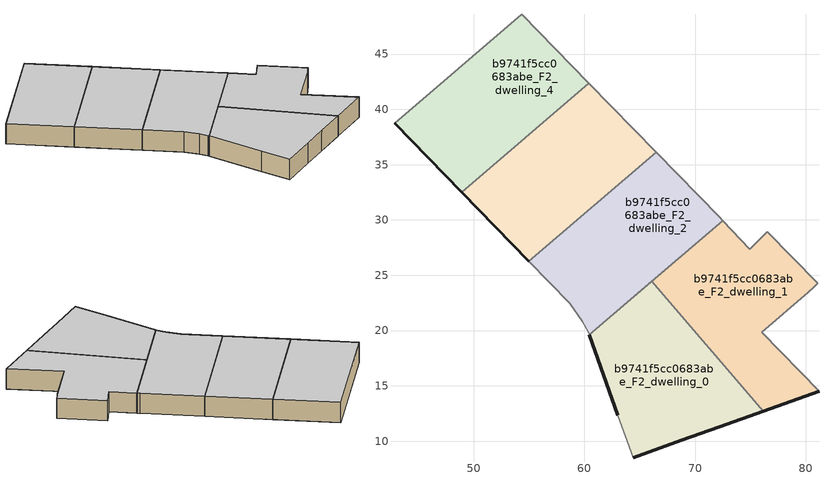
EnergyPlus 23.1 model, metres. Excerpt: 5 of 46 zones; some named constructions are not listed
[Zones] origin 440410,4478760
b9741f5cc0683abe_F2_dwelling_0
 floor to b9741f5cc0683abe_F1_dwelling_11 (EU_floor_Construction): 76.15,12.7 66.96,23.41 60.92,18.23 63,12.35 64.43,8.47 68.77,10.06 72.22,11.29 z6
 floor to b9741f5cc0683abe_F1_dwelling_9 (EU_floor_Construction): 66.99,23.43 66.1,24.46 60.44,19.6 60.92,18.23 z6
 floor to b9741f5cc0683abe_F1_dwelling_10 (EU_floor_Construction): 76.18,12.71 66.99,23.43 66.96,23.41 76.15,12.7 z6
 wall outside (EU_wall_Construction): 63,12.35 60.44,19.6 / 76.18,12.71 72.22,11.29 68.77,10.06 64.43,8.47 z6:9
 wall adiabatic (EU_wall_Construction): 64.43,8.47 63,12.35 / 60.44,19.6 66.1,24.46 z6:9
 wall to b9741f5cc0683abe_F2_dwelling_1 (EU_wall_Construction): 66.1,24.46 76.18,12.71 z6:9
 ceiling to b9741f5cc0683abe_F3_dwelling_0 (EU_floor_Construction): 66.1,24.46 76.18,12.71 72.22,11.29 68.77,10.06 64.43,8.47 63,12.35 60.44,19.6 z9
b9741f5cc0683abe_F2_dwelling_1
 floor to b9741f5cc0683abe_F1_dwelling_10 (EU_floor_Construction): 81.21,14.53 76.05,19.84 80.25,23.46 80.77,23.97 81.09,24.26 76.55,28.93 74.96,27.35 73.43,28.96 66.99,23.43 76.18,12.71 z6
 floor to b9741f5cc0683abe_F1_dwelling_8 (EU_floor_Construction): 73.43,28.96 72.49,29.94 66.37,24.69 67.25,23.66 z6
 floor to b9741f5cc0683abe_F1_dwelling_9 (EU_floor_Construction): 67.25,23.66 66.37,24.69 66.1,24.46 66.99,23.43 z6
 wall outside (EU_wall_Construction): 81.21,14.53 76.18,12.71 z6:9
 wall adiabatic (EU_wall_Construction): 66.1,24.46 72.49,29.94 74.96,27.35 76.55,28.93 81.09,24.26 80.77,23.97 80.25,23.46 76.05,19.84 81.21,14.53 z6:9
 ceiling to b9741f5cc0683abe_F3_dwelling_1 (EU_floor_Construction): 76.55,28.93 81.09,24.26 80.77,23.97 80.25,23.46 76.05,19.84 81.21,14.53 76.18,12.71 66.1,24.46 72.49,29.94 74.96,27.35 z9
b9741f5cc0683abe_F2_dwelling_2
 floor to b9741f5cc0683abe_F1_dwelling_8 (EU_floor_Construction): 72.49,29.94 72.22,30.23 66.47,36.14 60.76,31.24 66.37,24.69 z6
 floor to b9741f5cc0683abe_F1_dwelling_9 (EU_floor_Construction): 66.37,24.69 60.76,31.24 54.96,26.26 58.65,22.46 59.8,20.82 60.37,19.79 60.44,19.6 z6
 wall adiabatic (EU_wall_Construction): 66.47,36.14 72.22,30.23 72.49,29.94 60.44,19.6 60.37,19.79 59.8,20.82 58.65,22.46 54.96,26.26 z6:9
 wall to b9741f5cc0683abe_F2_dwelling_3 (EU_wall_Construction): 54.96,26.26 66.47,36.14 z6:9
 ceiling to b9741f5cc0683abe_F3_dwelling_2 (EU_floor_Construction): 72.22,30.23 72.49,29.94 60.44,19.6 60.37,19.79 59.8,20.82 58.65,22.46 54.96,26.26 66.47,36.14 z9
b9741f5cc0683abe_F2_dwelling_3
 floor to b9741f5cc0683abe_F1_dwelling_9 (EU_floor_Construction): 60.76,31.24 56.99,35.63 50.91,30.42 54.96,26.26 z6
 floor to b9741f5cc0683abe_F1_dwelling_8 (EU_floor_Construction): 66.47,36.14 62.43,40.3 56.99,35.63 60.76,31.24 z6
 floor to b9741f5cc0683abe_F1_dwelling_6 (EU_floor_Construction): 62.43,40.3 60.4,42.38 54.41,37.24 56.29,35.04 z6
 floor to b9741f5cc0683abe_F1_dwelling_7 (EU_floor_Construction): 56.29,35.04 54.41,37.24 48.89,32.51 50.91,30.42 z6
 wall outside (EU_wall_Construction): 54.96,26.26 48.89,32.51 z6:9
 wall to b9741f5cc0683abe_F2_dwelling_4 (EU_wall_Construction): 48.89,32.51 60.4,42.38 z6:9
 wall adiabatic (EU_wall_Construction): 60.4,42.38 66.47,36.14 z6:9
 ceiling to b9741f5cc0683abe_F3_dwelling_3 (EU_floor_Construction): 60.4,42.38 66.47,36.14 54.96,26.26 48.89,32.51 z9
b9741f5cc0683abe_F2_dwelling_4
 floor to b9741f5cc0683abe_F1_dwelling_6 (EU_floor_Construction): 60.4,42.38 54.33,48.62 48.75,43.83 54.41,37.24 z6
 floor to b9741f5cc0683abe_F1_dwelling_7 (EU_floor_Construction): 54.41,37.24 48.75,43.83 42.82,38.75 48.89,32.51 z6
 wall outside (EU_wall_Construction): 48.89,32.51 42.82,38.75 z6:9
 wall to b9741f5cc0683abe_F2_dwelling_5 (EU_wall_Construction): 42.82,38.75 54.33,48.62 z6:9
 wall adiabatic (EU_wall_Construction): 54.33,48.62 60.4,42.38 z6:9
 ceiling to b9741f5cc0683abe_F3_dwelling_4 (EU_floor_Construction): 54.33,48.62 60.4,42.38 48.89,32.51 42.82,38.75 z9
[SCHEDULE:FILE] Column Number=1; Rows to Skip at Top=0; Number of Hours of Data=8760; Column Separator=Comma; Interpolate to Timestep=No; Minutes per Item=60; Adjust Schedule for Daylight Savings=Yes
Name | File
EU_Step8_GainSchedule_b9741f5cc0683abe_F1_dwelling_1_f000 | ../../schedules/b9741f5cc0683abe/b9741f5cc0683abe_F1_dwelling_1_f000_gain.csv
EU_Step8_GainSchedule_b9741f5cc0683abe_F1_dwelling_2_f000 | ../../schedules/b9741f5cc0683abe/b9741f5cc0683abe_F1_dwelling_2_f000_gain.csv
EU_Step8_GainSchedule_b9741f5cc0683abe_F1_dwelling_3_f000 | ../../schedules/b9741f5cc0683abe/b9741f5cc0683abe_F1_dwelling_3_f000_gain.csv
EU_Step8_GainSchedule_b9741f5cc0683abe_F1_dwelling_4_f000 | ../../schedules/b9741f5cc0683abe/b9741f5cc0683abe_F1_dwelling_4_f000_gain.csv
EU_Step8_GainSchedule_b9741f5cc0683abe_F1_dwelling_5_f000 | ../../schedules/b9741f5cc0683abe/b9741f5cc0683abe_F1_dwelling_5_f000_gain.csv
EU_Step8_GainSchedule_b9741f5cc0683abe_F1_dwelling_6_f000 | ../../schedules/b9741f5cc0683abe/b9741f5cc0683abe_F1_dwelling_6_f000_gain.csv
EU_Step8_GainSchedule_b9741f5cc0683abe_F1_dwelling_7_f000 | ../../schedules/b9741f5cc0683abe/b9741f5cc0683abe_F1_dwelling_7_f000_gain.csv
EU_Step8_GainSchedule_b9741f5cc0683abe_F1_dwelling_8_f000 | ../../schedules/b9741f5cc0683abe/b9741f5cc0683abe_F1_dwelling_8_f000_gain.csv
EU_Step8_GainSchedule_b9741f5cc0683abe_F1_dwelling_9_f000 | ../../schedules/b9741f5cc0683abe/b9741f5cc0683abe_F1_dwelling_9_f000_gain.csv
EU_Step8_GainSchedule_b9741f5cc0683abe_F1_dwelling_10_f000 | ../../schedules/b9741f5cc0683abe/b9741f5cc0683abe_F1_dwelling_10_f000_gain.csv
EU_Step8_GainSchedule_b9741f5cc0683abe_F1_dwelling_11_f000 | ../../schedules/b9741f5cc0683abe/b9741f5cc0683abe_F1_dwelling_11_f000_gain.csv
EU_Step8_GainSchedule_b9741f5cc0683abe_F2_dwelling_0_f000 | ../../schedules/b9741f5cc0683abe/b9741f5cc0683abe_F2_dwelling_0_f000_gain.csv
EU_Step8_GainSchedule_b9741f5cc0683abe_F2_dwelling_1_f000 | ../../schedules/b9741f5cc0683abe/b9741f5cc0683abe_F2_dwelling_1_f000_gain.csv
EU_Step8_GainSchedule_b9741f5cc0683abe_F2_dwelling_2_f000 | ../../schedules/b9741f5cc0683abe/b9741f5cc0683abe_F2_dwelling_2_f000_gain.csv
EU_Step8_GainSchedule_b9741f5cc0683abe_F2_dwelling_3_f000 | ../../schedules/b9741f5cc0683abe/b9741f5cc0683abe_F2_dwelling_3_f000_gain.csv
EU_Step8_GainSchedule_b9741f5cc0683abe_F2_dwelling_4_f000 | ../../schedules/b9741f5cc0683abe/b9741f5cc0683abe_F2_dwelling_4_f000_gain.csv
EU_Step8_GainSchedule_b9741f5cc0683abe_F2_dwelling_5_f000 | ../../schedules/b9741f5cc0683abe/b9741f5cc0683abe_F2_dwelling_5_f000_gain.csv
EU_Step8_GainSchedule_b9741f5cc0683abe_F2_dwelling_6_f000 | ../../schedules/b9741f5cc0683abe/b9741f5cc0683abe_F2_dwelling_6_f000_gain.csv
EU_Step8_GainSchedule_b9741f5cc0683abe_F2_dwelling_7_f000 | ../../schedules/b9741f5cc0683abe/b9741f5cc0683abe_F2_dwelling_7_f000_gain.csv
EU_Step8_GainSchedule_b9741f5cc0683abe_F2_dwelling_8_f000 | ../../schedules/b9741f5cc0683abe/b9741f5cc0683abe_F2_dwelling_8_f000_gain.csv
EU_Step8_GainSchedule_b9741f5cc0683abe_F2_dwelling_9_f000 | ../../schedules/b9741f5cc0683abe/b9741f5cc0683abe_F2_dwelling_9_f000_gain.csv
EU_Step8_GainSchedule_b9741f5cc0683abe_F2_dwelling_10_f000 | ../../schedules/b9741f5cc0683abe/b9741f5cc0683abe_F2_dwelling_10_f000_gain.csv
